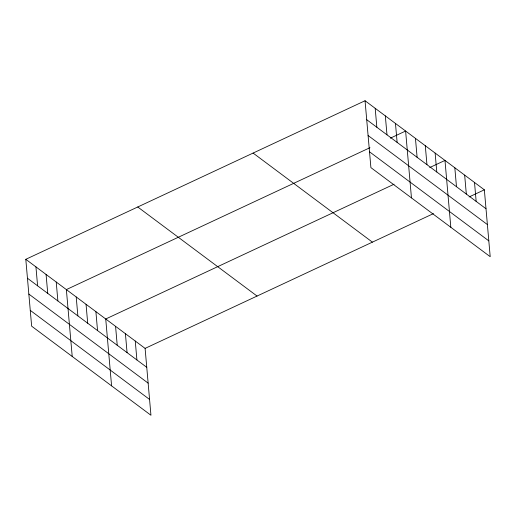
<?xml version="1.0" encoding="UTF-8"?>
<svg xmlns="http://www.w3.org/2000/svg" width="516" height="516" viewBox="0 0 516 516"><rect width="100%" height="100%" fill="white"/><g stroke="black" fill="none" stroke-linecap="round" stroke-linejoin="round"><path stroke-width="0.77" d="M25.8 259.309L145.099 348.384L150.949 415.257L31.65 326.183L25.8 259.309L365.051 100.743L484.35 189.817L490.2 256.691L370.901 167.616L365.051 100.743M369.991 147.679L66.364 289.592L72.214 356.466M390.348 138.165L405.608 131.032L411.458 197.899M394.095 184.206L105.735 318.991L111.585 385.858M429.712 167.558L444.979 160.424L450.829 227.298M145.099 348.384L433.459 213.605M469.083 196.951L484.35 189.817M366.702 119.68L486.007 208.754M368.089 135.502L487.388 224.57M369.514 151.801L488.813 240.869M253.098 153.071L372.397 242.146M137.753 206.987L257.052 296.055M27.458 278.247L146.757 367.315M28.838 294.062L148.144 383.136M30.263 310.361L149.569 399.436M474.507 182.47L476.165 201.408M464.664 175.124L466.322 194.055M454.822 167.771L456.479 186.708M435.136 153.078L436.794 172.009M425.294 145.725L426.951 164.662M415.451 138.378L417.109 157.316M395.469 123.459L397.127 142.397M385.329 115.887L386.987 134.824M375.19 108.315L376.848 127.252M135.256 341.037L136.914 359.968M125.414 333.684L127.071 352.622M115.571 326.338L117.229 345.275M95.892 311.638L97.543 330.575M86.049 304.292L87.701 323.229M76.207 296.945L77.864 315.876M56.225 282.026L57.876 300.957M46.079 274.454L47.736 293.385M35.939 266.882L37.597 285.819"/></g></svg>
